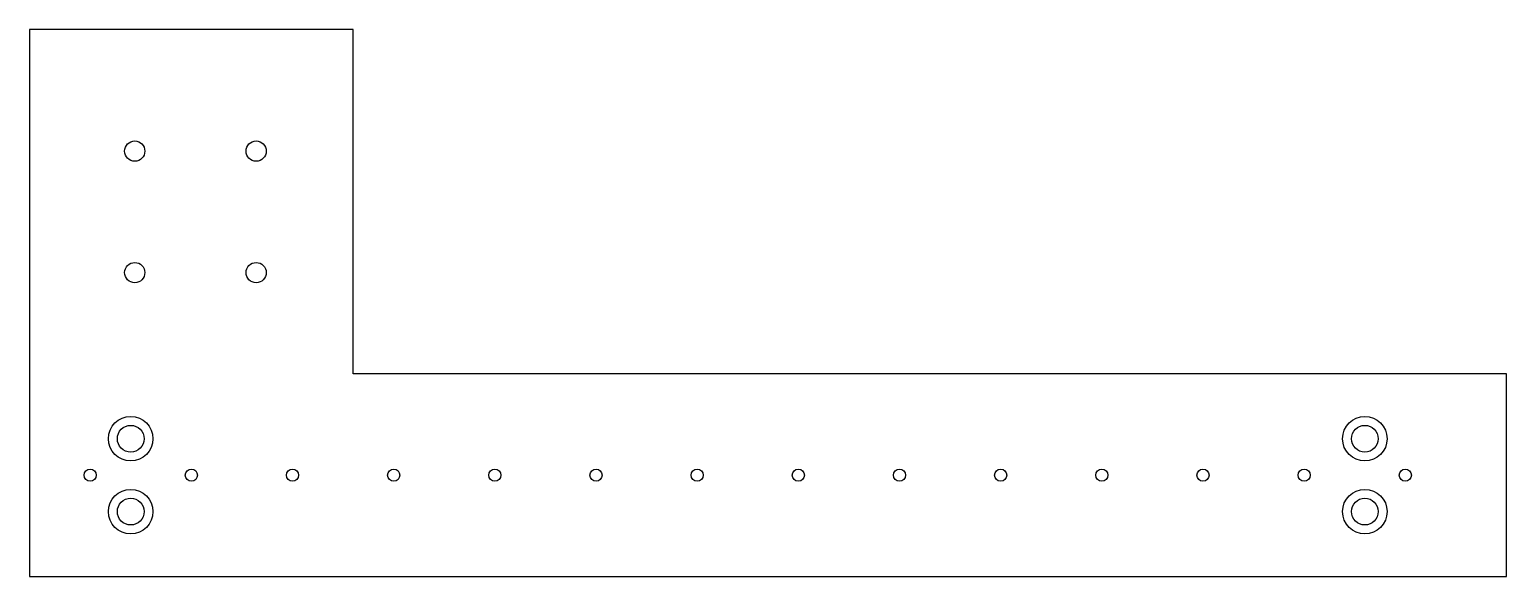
# Model space of a CAD drawing. Header units: millimetres. Extents: x 0 to 365, y 0 to 135.
import ezdxf

# ---------------------------------------------------------------- set-up
doc = ezdxf.new("R2010")
doc.units = ezdxf.units.MM
for name, color, linetype in [('SECTION_Z0p010', 7, 'CONTINUOUS'), ('SECTION_Z12p690', 7, 'CONTINUOUS'), ('SECTION_Z1p850', 7, 'CONTINUOUS'), ('SECTION_Z4p200', 7, 'CONTINUOUS'), ('SECTION_Z5p450', 7, 'CONTINUOUS'), ('SECTION_Z9p450', 7, 'CONTINUOUS')]:
    doc.layers.add(name, color=color, linetype=linetype)

msp = doc.modelspace()

# ---------------------------------------------------------------- linework, layer by layer
at = {"layer": 'SECTION_Z0p010'}
for p, q in [((0, 135, 0.01), (0, 0, 0.01)), ((80, 135, 0.01), (0, 135, 0.01)), ((80, 50, 0.01), (80, 135, 0.01)), ((365, 50, 0.01), (80, 50, 0.01)), ((365, 0, 0.01), (365, 50, 0.01)), ((0, 0, 0.01), (365, 0, 0.01))]:
    msp.add_line(p, q, dxfattribs=at)
for centre in [(25, 34, 0.01), (330, 34, 0.01), (25, 16, 0.01), (330, 16, 0.01)]:
    msp.add_circle(centre, 3.3, dxfattribs=at)
at = {"layer": 'SECTION_Z12p690'}
for p, q in [((0, 135, 12.69), (0, 0, 12.69)), ((80, 135, 12.69), (0, 135, 12.69)), ((80, 50, 12.69), (80, 135, 12.69)), ((365, 50, 12.69), (80, 50, 12.69)), ((365, 0, 12.69), (365, 50, 12.69)), ((0, 0, 12.69), (365, 0, 12.69))]:
    msp.add_line(p, q, dxfattribs=at)
for centre, radius in [((26, 105, 12.69), 2.5), ((56, 105, 12.69), 2.5), ((26, 75, 12.69), 2.5), ((56, 75, 12.69), 2.5), ((25, 34, 12.69), 5.5), ((330, 34, 12.69), 5.5), ((15, 25, 12.69), 1.5), ((40, 25, 12.69), 1.5), ((65, 25, 12.69), 1.5), ((90, 25, 12.69), 1.5), ((115, 25, 12.69), 1.5), ((140, 25, 12.69), 1.5), ((165, 25, 12.69), 1.5), ((190, 25, 12.69), 1.5), ((215, 25, 12.69), 1.5), ((240, 25, 12.69), 1.5), ((265, 25, 12.69), 1.5), ((290, 25, 12.69), 1.5), ((315, 25, 12.69), 1.5), ((340, 25, 12.69), 1.5), ((25, 16, 12.69), 5.5), ((330, 16, 12.69), 5.5)]:
    msp.add_circle(centre, radius, dxfattribs=at)
at = {"layer": 'SECTION_Z1p850'}
for p, q in [((0, 135, 1.85), (0, 0, 1.85)), ((80, 135, 1.85), (0, 135, 1.85)), ((80, 50, 1.85), (80, 135, 1.85)), ((365, 50, 1.85), (80, 50, 1.85)), ((365, 0, 1.85), (365, 50, 1.85)), ((0, 0, 1.85), (365, 0, 1.85))]:
    msp.add_line(p, q, dxfattribs=at)
for centre in [(25, 34, 1.85), (330, 34, 1.85), (25, 16, 1.85), (330, 16, 1.85)]:
    msp.add_circle(centre, 3.3, dxfattribs=at)
at = {"layer": 'SECTION_Z4p200'}
for p, q in [((0, 135, 4.2), (0, 0, 4.2)), ((80, 135, 4.2), (0, 135, 4.2)), ((80, 50, 4.2), (80, 135, 4.2)), ((365, 50, 4.2), (80, 50, 4.2)), ((365, 0, 4.2), (365, 50, 4.2)), ((0, 0, 4.2), (365, 0, 4.2))]:
    msp.add_line(p, q, dxfattribs=at)
for centre, radius in [((26, 105, 4.2), 2.5), ((56, 105, 4.2), 2.5), ((26, 75, 4.2), 2.5), ((56, 75, 4.2), 2.5), ((25, 34, 4.2), 3.3), ((330, 34, 4.2), 3.3), ((25, 16, 4.2), 3.3), ((330, 16, 4.2), 3.3)]:
    msp.add_circle(centre, radius, dxfattribs=at)
at = {"layer": 'SECTION_Z5p450'}
for p, q in [((0, 135, 5.45), (0, 0, 5.45)), ((80, 135, 5.45), (0, 135, 5.45)), ((80, 50, 5.45), (80, 135, 5.45)), ((365, 50, 5.45), (80, 50, 5.45)), ((365, 0, 5.45), (365, 50, 5.45)), ((0, 0, 5.45), (365, 0, 5.45))]:
    msp.add_line(p, q, dxfattribs=at)
for centre, radius in [((26, 105, 5.45), 2.5), ((56, 105, 5.45), 2.5), ((26, 75, 5.45), 2.5), ((56, 75, 5.45), 2.5), ((25, 34, 5.45), 3.3), ((330, 34, 5.45), 3.3), ((15, 25, 5.45), 1.5), ((40, 25, 5.45), 1.5), ((65, 25, 5.45), 1.5), ((90, 25, 5.45), 1.5), ((115, 25, 5.45), 1.5), ((140, 25, 5.45), 1.5), ((165, 25, 5.45), 1.5), ((190, 25, 5.45), 1.5), ((215, 25, 5.45), 1.5), ((240, 25, 5.45), 1.5), ((265, 25, 5.45), 1.5), ((290, 25, 5.45), 1.5), ((315, 25, 5.45), 1.5), ((340, 25, 5.45), 1.5), ((25, 16, 5.45), 3.3), ((330, 16, 5.45), 3.3)]:
    msp.add_circle(centre, radius, dxfattribs=at)
at = {"layer": 'SECTION_Z9p450'}
for p, q in [((0, 135, 9.45), (0, 0, 9.45)), ((80, 135, 9.45), (0, 135, 9.45)), ((80, 50, 9.45), (80, 135, 9.45)), ((365, 50, 9.45), (80, 50, 9.45)), ((365, 0, 9.45), (365, 50, 9.45)), ((0, 0, 9.45), (365, 0, 9.45))]:
    msp.add_line(p, q, dxfattribs=at)
for centre, radius in [((26, 105, 9.45), 2.5), ((56, 105, 9.45), 2.5), ((26, 75, 9.45), 2.5), ((56, 75, 9.45), 2.5), ((25, 34, 9.45), 5.5), ((330, 34, 9.45), 5.5), ((15, 25, 9.45), 1.5), ((40, 25, 9.45), 1.5), ((65, 25, 9.45), 1.5), ((90, 25, 9.45), 1.5), ((115, 25, 9.45), 1.5), ((140, 25, 9.45), 1.5), ((165, 25, 9.45), 1.5), ((190, 25, 9.45), 1.5), ((215, 25, 9.45), 1.5), ((240, 25, 9.45), 1.5), ((265, 25, 9.45), 1.5), ((290, 25, 9.45), 1.5), ((315, 25, 9.45), 1.5), ((340, 25, 9.45), 1.5), ((25, 16, 9.45), 5.5), ((330, 16, 9.45), 5.5)]:
    msp.add_circle(centre, radius, dxfattribs=at)

doc.saveas('drawing.dxf')
